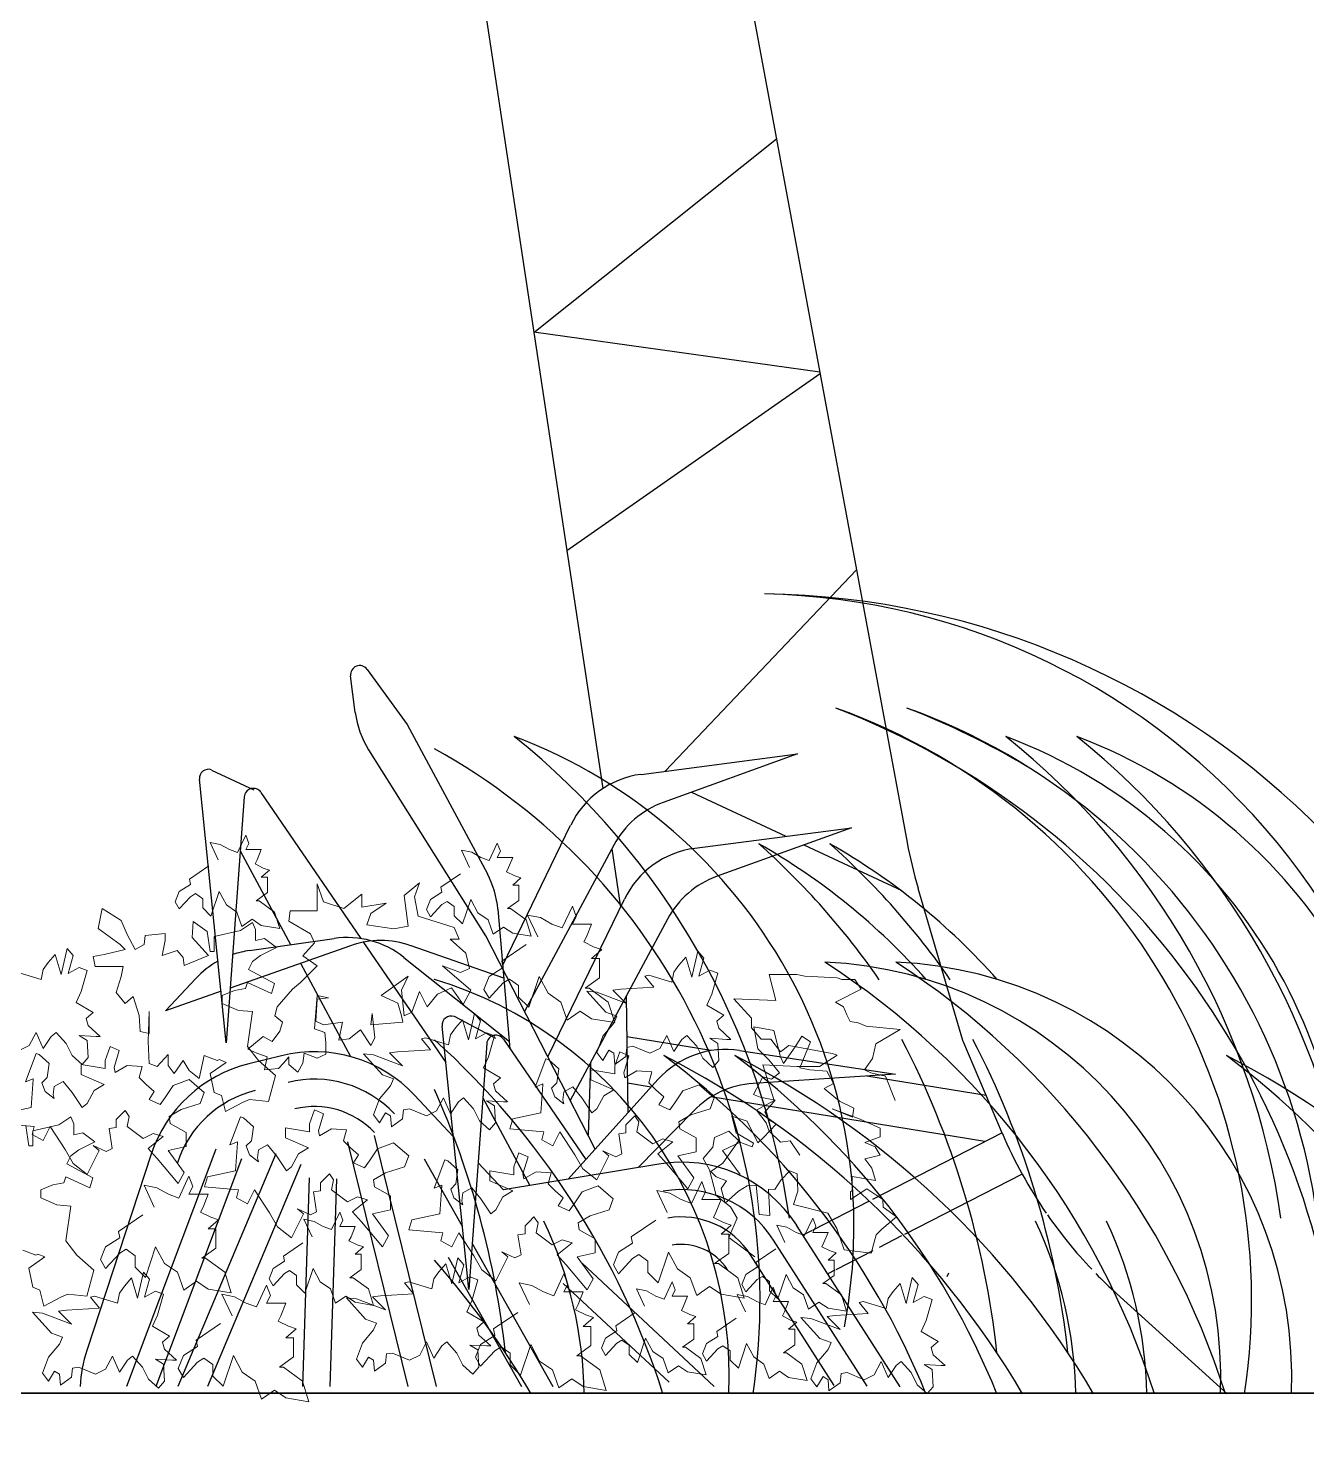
# Model space of a CAD drawing. Header units: metres. Extents: x -434 to 683, y -422 to -228.
# Drawn here: x -255.331 to -254.774, y -301.292 to -300.673 of the extents above; entities that cross this region are included whole.
import ezdxf

# ---------------------------------------------------------------- set-up
doc = ezdxf.new("R2010")
doc.units = ezdxf.units.M
doc.header["$MEASUREMENT"] = 0
doc.layers.add('FL', color=21, linetype='Continuous', lineweight=13)
doc.layers.add('walls', color=7, linetype='Continuous', lineweight=35)
doc.layers.add('LAWN', color=82, linetype='Continuous')
doc.layers.add('WALL', color=7, linetype='Continuous')
doc.styles.add('kamal', font='romantic.ttf', dxfattribs={"width": 0.6})
doc.dimstyles.new('KAMAL', dxfattribs={"dimscale": 0.8, "dimtxt": 0.5, "dimasz": 0.1, "dimexe": 0, "dimexo": 0, "dimgap": 0.09, "dimtad": 1, "dimzin": 0, "dimdsep": 46, "dimtxsty": 'kamal', "dimblk": 'OBLIQUE', "dimcen": 0.09, "dimclrd": 15, "dimclre": 8, "dimclrt": 5, "dimadec": 0, "dimazin": 0, "dimtfac": 1, "dimtix": 1, "dimtofl": 0, "dimtmove": 1, "dimatfit": 3, "dimldrblk": 'OBLIQUE', "dimfxl": 0.18, "dimtolj": 1, "dimtzin": 0, "dimarcsym": 0})

# ---------------------------------------------------------------- blocks, each defined once
blk = doc.blocks.new('palm 2')
at = {"color": 47, "true_color": 0x8d6a35}
for p, q in [((74.4, 3513.7), (618.3, 582.6)), ((-139.4, 3499.7), (292.2, 640.5)), ((525.1, 1084.9), (253.7, 895.4)), ((564.1, 875), (359.1, 659.2)), ((387.2, 636.7), (488.3, 589.4)), ((507.8, 580.3), (612.7, 531.2)), ((301.9, 576.1), (311.4, 513.6)), ((630, 533.9), (677.8, 370.9)), ((317.2, 417.8), (319.2, 293.2)), ((408, 359.9), (317.9, 374.6)), ((677.8, 370.9), (720.3, 271.2)), ((344, 320.7), (318.7, 324.8)), ((703.1, 311.7), (575.2, 332.5)), ((701.7, 262.3), (408.1, 310.2)), ((720.1, 271.7), (581.2, 200.3)), ((741.5, 227.6), (615.4, 162.8)), ((576.9, 198.1), (517.2, 167.4)), ((516.7, 167.2), (506.8, 162.1)), ((612.5, 161.3), (588.5, 149)), ((581.8, 145.5), (542, 125.1)), ((540.8, 124.5), (533.4, 120.7)), ((661.2, 117.9), (663.1, 121.7)), ((842.5, 99.7), (961.4, -7.7))]:
    blk.add_line(p, q, dxfattribs=at)
at = {"color": 49, "true_color": 0x594322}
for p, q in [((478.5, 1336.1), (218.5, 1128.8)), ((218.4, 1129.8), (524.7, 1086.9))]:
    blk.add_line(p, q, dxfattribs=at)
at = {"color": 99, "true_color": 0x1a511e}
for p, q in [((39.8, 768.2), (82.7, 709.2)), ((27.2, 721.9), (22.2, 761.2)), ((82.7, 709.2), (168.7, 549.1)), ((333.3, 655.8), (500.9, 677.8)), ((500.9, 677.8), (357.1, 625.8)), ((-111.1, 368.3), (-139.7, 650.5)), ((-91.8, 631.7), (-111.1, 368.3)), ((-73.9, 636.5), (33.2, 479.9)), ((185.2, 451.5), (257.9, 601.4)), ((390.9, 576.6), (558.6, 598.6)), ((558.6, 598.6), (414.7, 546.6)), ((304.1, 580), (208.5, 401.8)), ((-96, 573.7), (-42.3, 473.4)), ((233.5, 353.1), (315.5, 522.2)), ((180, 511.2), (192.9, 361.8)), ((361.7, 500.8), (257.5, 306.4)), ((-86.3, 467.1), (4.4, 480.1)), ((22, 472.2), (-106.8, 426.9)), ((186.4, 437.4), (86.9, 472.2)), ((-31.5, 453.4), (22.1, 353.5)), ((-176.3, 402.5), (-143.8, 437.1)), ((-116.7, 423.4), (-176.3, 402.5)), ((133.2, 396.6), (177.2, 373.2)), ((168, 367.3), (148.7, 103.9)), ((185.9, 372.1), (274, 243.2)), ((-51.8, 354.4), (-87, 345.7)), ((438.8, 360.1), (606, 334.5)), ((279.1, 346.8), (276.6, 269.1)), ((255.1, 222.2), (351.3, 328.8)), ((606, 334.5), (453.4, 324.7)), ((132.1, 267.9), (90.6, 312.2)), ((163.8, 309.2), (214.1, 215.3)), ((389.7, 295.4), (330.2, 234.7)), ((18.9, 262), (83.5, 0)), ((-191.4, 248.9), (-260.5, 38.6)), ((-122.3, 254.3), (-217.9, 0)), ((-58.1, 249.1), (-162.9, 0)), ((101.1, 244), (141.8, 171.8)), ((-31.1, 237.7), (-131.1, 0)), ((185.8, 210.6), (158.7, 239.6)), ((352.2, 238.3), (185.8, 210.6)), ((-22.2, 223.5), (-29.4, 0)), ((7.2, 222.5), (0, 0)), ((611, -0.4), (500, 172.7)), ((152.3, 153.2), (238.8, 0)), ((575.6, 0.4), (475.3, 156.8)), ((126.7, 138.7), (205.1, 0)), ((540.2, 1.1), (450.6, 141)), ((270.1, 132), (411.7, 0)), ((250, 110.5), (363.5, 4.8))]:
    blk.add_line(p, q, dxfattribs=at)
at = {"color": 97, "true_color": 0x279b30}
for p, q in [((166.9, 482.9), (41.5, 682.1)), ((-126.9, 660.3), (-81.7, 639.3)), ((35.3, 476.8), (124.1, 347)), ((284.1, 254.4), (166.9, 482.9)), ((79.3, 459.7), (192.3, 369.7)), ((148.7, 103.9), (120.1, 386.1)), ((47.4, 269), (113.8, 0)), ((-94.8, 243.9), (-186.6, 0))]:
    blk.add_line(p, q, dxfattribs=at)
at = {"color": 99, "true_color": 0x1a511e}
for centre, radius, start, end in [((31.9, 762.5), 9.79, 36.0256, 187.2599), ((124.3, 734.3), 97.9, 187.2599, 212.2117), ((-130, 651.5), 9.79, 71.388, 185.7948), ((346, 558.7), 97.9, 97.4872, 154.1243), ((-82, 631), 9.79, 34.3654, 175.8129), ((390.4, 533.7), 97.9, 109.8708, 151.7988), ((403.6, 479.4), 97.9, 97.4872, 154.1243), ((82.4, 502.8), 97.9, 4.9487, 28.239), ((448, 454.5), 97.9, 109.8708, 151.7988), ((18.3, 383.1), 97.9, 51.4474, 98.1603), ((54.5, 379.8), 97.9, 70.7207, 109.3672), ((-72.3, 370.1), 97.9, 98.1603, 108.9442), ((129.8, 387.1), 9.79, 71.388, 185.7948), ((177.8, 366.6), 9.79, 34.3654, 175.8129), ((-16.6, 211.7), 146.9, 43.1511, 103.8612), ((424, 263.2), 97.9, 81.3153, 137.9523), ((-51.8, 203), 146.9, 103.8612, 161.8175), ((-16.6, 211.7), 117.5, 43.1511, 103.8612), ((459.7, 226.9), 97.9, 93.6989, 135.6269), ((-16.6, 211.7), 88.2, 43.1511, 103.8612), ((376.4, 93.4), 146.9, 32.6599, 99.4623), ((376.4, 93.4), 117.5, 32.6599, 99.4623), ((376.4, 93.4), 88.2, 32.6599, 99.4623), ((376.4, 93.4), 58.8, 32.6599, 99.4623), ((-120.9, -7.2), 146.9, 161.8175, 177.1777)]:
    blk.add_arc(centre, radius, start, end, dxfattribs=at)
at = {"color": 47, "true_color": 0x8d6a35}
for centre, start, end in [((1099.9, 671.9), 190.5135, 196.3627), ((1170.9, 463.1), 203.0722, 214.4919), ((1170.9, 463.1), 214.7711, 223.5689), ((1170.9, 463.1), 224.2985, 227.9)]:
    blk.add_arc(centre, 489.7, start, end, dxfattribs=at)
at = {"color": 97, "true_color": 0x279b30}
for centre, radius, start, end in [((-72.3, 370.1), 97.9, 119.0685, 136.8698), ((-51.8, 203), 117.5, 103.8612, 161.8175)]:
    blk.add_arc(centre, radius, start, end, dxfattribs=at)
blk = doc.blocks.new('cbcvb')
at = {"layer": 'FL'}
for points in [[(1379, 8608), (887, 8271), (913, 8142), (628, 7961), (525, 7703), (628, 7522), (913, 7832), (1042, 7909), (1223, 7780), (1223, 7547), (1430, 7341), (1638, 7961), (1819, 7625), (2078, 7444), (2207, 7082), (2466, 7263), (2699, 7108), (3165, 7030), (3035, 7444), (2647, 7728), (2569, 7728), (2854, 7935), (2854, 8323), (2699, 8323), (2906, 8504), (2750, 8556), (2543, 8659), (2595, 8763), (2699, 9021), (2310, 9021), (2388, 9176), (2310, 9383), (2103, 8944), (1896, 9021), (1663, 9151), (1405, 9202), (1612, 8763)], [(7725, 8411), (7233, 8075), (7259, 7946), (6974, 7765), (6871, 7506), (6974, 7325), (7259, 7635), (7388, 7713), (7569, 7584), (7569, 7351), (7776, 7144), (7984, 7765), (8165, 7428), (8424, 7247), (8553, 6885), (8812, 7066), (9045, 6911), (9511, 6834), (9381, 7247), (8993, 7532), (8915, 7532), (9200, 7739), (9200, 8127), (9045, 8127), (9252, 8308), (9096, 8359), (8889, 8463), (8941, 8566), (9045, 8825), (8656, 8825), (8734, 8980), (8656, 9187), (8449, 8747), (8242, 8825), (8009, 8954), (7751, 9006), (7958, 8566)], [(9386, 6625), (8772, 6205), (8804, 6043), (8448, 5817), (8319, 5494), (8448, 5268), (8804, 5656), (8966, 5752), (9192, 5591), (9192, 5300), (9451, 5041), (9710, 5817), (9936, 5397), (10260, 5171), (10422, 4718), (10745, 4944), (11036, 4750), (11619, 4654), (11457, 5171), (10972, 5526), (10875, 5526), (11231, 5785), (11231, 6270), (11036, 6270), (11295, 6496), (11101, 6561), (10842, 6690), (10907, 6819), (11036, 7142), (10551, 7142), (10648, 7336), (10551, 7595), (10292, 7045), (10033, 7142), (9742, 7304), (9419, 7369), (9678, 6819)], [(-3414, 3948), (-3162, 4074), (-2985, 4403), (-2808, 3999), (-2606, 4302), (-2479, 4403), (-2226, 4125), (-2075, 3822), (-1822, 3595), (-1670, 3771), (-1696, 4201), (-1898, 4327), (-1468, 4302), (-1367, 4302), (-1670, 4579), (-1721, 4756), (-1544, 4908), (-1974, 5160), (-1847, 5438), (-1696, 5968), (-1898, 6044), (-2176, 5892), (-2049, 6347), (-2201, 6524), (-2353, 5867), (-2504, 6372), (-2681, 6170), (-2808, 5993), (-2858, 5741), (-3440, 5918)], [(18698, 2692), (18454, 3302), (18087, 3384), (17924, 3465), (18128, 3750), (18209, 4116), (18821, 4482), (17965, 4564), (17761, 4645), (17558, 4686), (17476, 4849), (17395, 5052), (17191, 5174), (17843, 5500), (17680, 5744), (17354, 5744), (17232, 5785), (16417, 5825), (16213, 5866), (15521, 5866), (15684, 5215), (14625, 5256), (15073, 4767), (15073, 4523), (15317, 4238), (15562, 4238), (15806, 3913), (16010, 4075), (17110, 3872), (17232, 3831), (16784, 3546), (16213, 3546), (15358, 3587), (15643, 2692), (15195, 2447), (15439, 2122), (15521, 1918), (15806, 1634), (16050, 1674), (16295, 1308)], [(-3895, 2105), (-3035, 2029), (-3086, 1827), (-2808, 1676), (-2631, 2029), (-2252, 1448), (-2049, 1095), (-1696, 817), (-1392, 1423), (-1544, 1549), (-1215, 1398), (-1064, 1474), (-1140, 1979), (-963, 2004), (-963, 2206), (-862, 2307), (-735, 2433), (-634, 2282), (-685, 2029), (-280, 1726), (-28, 1852), (225, 1777), (-154, 1474), (74, 1221), (604, 590), (756, 868), (352, 1423), (806, 1524), (806, 1878), (402, 2105), (377, 2282), (680, 2458), (1160, 2610), (1261, 2888), (882, 3216), (478, 3064), (276, 2761), (149, 2585), (-129, 2711), (-2, 2913), (-204, 3090), (-381, 3266), (-306, 3544), (-685, 3569), (-988, 3393), (-1013, 3519), (-887, 3948), (-1114, 4049), (-1241, 3696), (-1241, 3494), (-1847, 3595), (-1847, 3342), (-1266, 3090), (-1519, 2938), (-1696, 2610), (-1822, 2509), (-2075, 2888), (-2302, 3165), (-2530, 3039), (-2555, 2837), (-2530, 2736), (-2757, 2913), (-2838, 3135), (-2707, 3266), (-2656, 3620), (-2909, 3847), (-2985, 3872), (-3251, 3160), (-3059, 3238), (-3060, 3216), (-3111, 2509), (-3819, 2357)], [(-3322, -1085), (-2994, -1211), (-2943, -1186), (-2766, -1261), (-3171, -1539), (-3070, -2019), (-2893, -2095), (-2792, -2499), (-2362, -2271), (-2185, -2196), (-1705, -2246), (-1528, -1590), (-1958, -1211), (-2236, -857), (-2109, 26), (-2463, 52), (-2867, 228), (-2867, 430), (-2564, 557), (-2286, 607), (-2236, 759), (-1629, 481), (-1553, 733), (-2210, 1087), (-2109, 1289), (-1907, 1440), (-1503, 1642), (-1806, 1870), (-2033, 1819), (-2033, 2097), (-2109, 2274), (-2413, 2072), (-3070, 1920), (-3070, 1541), (-3171, 1541), (-3247, 2046)], [(14788, 820), (14339, 1430), (14788, 1634), (14502, 1918), (14136, 1756), (14095, 1511), (13851, 1227), (14014, 942), (14177, 290), (14543, 6), (14706, -279), (14502, -768), (15154, -1256)], [(-291, -194), (-906, -614), (-874, -776), (-1229, -1002), (-1359, -1325), (-1229, -1551), (-874, -1164), (-712, -1067), (-485, -1228), (-485, -1519), (-226, -1778), (32, -1002), (259, -1422), (582, -1648), (744, -2101), (1068, -1875), (1359, -2069), (1941, -2166), (1779, -1648), (1294, -1293), (1197, -1293), (1553, -1034), (1553, -549), (1359, -549), (1618, -323), (1424, -259), (1165, -129), (1229, 0), (1359, 323), (874, 323), (971, 517), (874, 776), (615, 226), (356, 323), (65, 485), (-259, 549), (0, 0)], [(12653, -329), (12038, -749), (12070, -911), (11714, -1137), (11585, -1460), (11714, -1686), (12070, -1298), (12232, -1201), (12459, -1363), (12459, -1654), (12717, -1912), (12976, -1137), (13203, -1557), (13526, -1783), (13688, -2236), (14011, -2009), (14303, -2203), (14885, -2300), (14723, -1783), (14238, -1428), (14141, -1428), (14497, -1169), (14497, -684), (14303, -684), (14561, -458), (14367, -393), (14109, -264), (14173, -135), (14303, 188), (13817, 188), (13914, 382), (13817, 641), (13559, 91), (13300, 188), (13009, 350), (12685, 415), (12944, -135)], [(3748, -904), (3256, -1240), (3282, -1370), (2997, -1551), (2894, -1809), (2997, -1990), (3282, -1680), (3411, -1602), (3592, -1732), (3592, -1964), (3800, -2171), (4007, -1551), (4188, -1887), (4447, -2068), (4576, -2430), (4835, -2249), (5068, -2404), (5534, -2482), (5404, -2068), (5016, -1783), (4938, -1783), (5223, -1577), (5223, -1189), (5068, -1189), (5275, -1008), (5120, -956), (4912, -853), (4964, -749), (5068, -491), (4680, -491), (4757, -335), (4680, -129), (4472, -568), (4265, -491), (4032, -361), (3774, -310), (3981, -749)], [(15683, -1053), (15191, -1389), (15217, -1519), (14932, -1700), (14829, -1958), (14932, -2139), (15217, -1829), (15346, -1751), (15527, -1881), (15527, -2113), (15735, -2320), (15942, -1700), (16123, -2036), (16382, -2217), (16511, -2579), (16770, -2398), (17003, -2553), (17469, -2630), (17339, -2217), (16951, -1932), (16873, -1932), (17158, -1725), (17158, -1338), (17003, -1338), (17210, -1157), (17054, -1105), (16847, -1001), (16899, -898), (17003, -639), (16615, -639), (16692, -484), (16615, -277), (16407, -717), (16200, -639), (15967, -510), (15709, -458), (15916, -898)], [(9174, -2658), (8559, -3078), (8592, -3240), (8236, -3466), (8106, -3789), (8236, -4015), (8592, -3628), (8753, -3531), (8980, -3692), (8980, -3983), (9239, -4242), (9498, -3466), (9724, -3886), (10048, -4112), (10209, -4565), (10533, -4339), (10824, -4533), (11406, -4630), (11245, -4112), (10759, -3757), (10662, -3757), (11018, -3498), (11018, -3013), (10824, -3013), (11083, -2787), (10889, -2723), (10630, -2593), (10695, -2464), (10824, -2141), (10339, -2141), (10436, -1947), (10339, -1688), (10080, -2238), (9821, -2141), (9530, -1979), (9206, -1915), (9465, -2464)], [(1670, -2941), (1056, -3362), (1088, -3523), (732, -3749), (603, -4073), (732, -4299), (1088, -3911), (1250, -3814), (1476, -3976), (1476, -4267), (1735, -4525), (1994, -3749), (2220, -4170), (2544, -4396), (2706, -4848), (3029, -4622), (3320, -4816), (3903, -4913), (3741, -4396), (3256, -4040), (3158, -4040), (3514, -3782), (3514, -3297), (3320, -3297), (3579, -3071), (3385, -3006), (3126, -2877), (3191, -2747), (3320, -2424), (2835, -2424), (2932, -2230), (2835, -1972), (2576, -2521), (2317, -2424), (2026, -2263), (1703, -2198), (1961, -2747)], [(12139, -2660), (11647, -2996), (11673, -3125), (11388, -3306), (11285, -3565), (11388, -3746), (11673, -3435), (11802, -3358), (11984, -3487), (11984, -3720), (12191, -3927), (12398, -3306), (12579, -3642), (12838, -3823), (12967, -4185), (13226, -4004), (13459, -4159), (13925, -4237), (13795, -3823), (13407, -3539), (13329, -3539), (13614, -3332), (13614, -2944), (13459, -2944), (13666, -2763), (13511, -2711), (13304, -2608), (13355, -2505), (13459, -2246), (13071, -2246), (13148, -2091), (13071, -1884), (12864, -2324), (12657, -2246), (12424, -2117), (12165, -2065), (12372, -2505)], [(14687, -2801), (14196, -3138), (14221, -3267), (13937, -3448), (13833, -3706), (13937, -3887), (14221, -3577), (14351, -3500), (14532, -3629), (14532, -3862), (14739, -4068), (14946, -3448), (15127, -3784), (15386, -3965), (15516, -4327), (15774, -4146), (16007, -4301), (16473, -4379), (16344, -3965), (15956, -3681), (15878, -3681), (16163, -3474), (16163, -3086), (16007, -3086), (16214, -2905), (16059, -2853), (15852, -2750), (15904, -2646), (16007, -2388), (15619, -2388), (15697, -2233), (15619, -2026), (15412, -2465), (15205, -2388), (14972, -2258), (14713, -2207), (14920, -2646)]]:
    blk.add_lwpolyline(points, dxfattribs=at)
for points in [[(7276, 6084), (7988, 5470), (7794, 5114), (7503, 5534), (7147, 5373), (6888, 5050), (6694, 5437), (6500, 4920), (6306, 4823), (6241, 5470), (6403, 5825), (5723, 5341), (6144, 5147), (6241, 4823), (6273, 4662), (5464, 4597), (5497, 4888), (5562, 4274), (5464, 4080), (5206, 4468), (4914, 4242), (4656, 4209), (4753, 4662), (4267, 4597), (4073, 4694), (4106, 5244), (4397, 5276), (4106, 5341), (4041, 4500), (4300, 4403), (4332, 4145), (4332, 3854), (4106, 3757), (3782, 3886), (3750, 3627), (3620, 3401), (3394, 3595), (3394, 3789), (3264, 3627), (3135, 3498), (2779, 3466), (2844, 3789), (2585, 3886), (2359, 3983), (2747, 4306), (2973, 4177), (3167, 4435), (3232, 4662), (3038, 4823), (3103, 5050), (3491, 5502), (3685, 5664), (4106, 6084), (3750, 6342), (4041, 6666), (3944, 6892), (3394, 7215), (3426, 7474), (3912, 7474), (4106, 7474), (4106, 7765), (4106, 8153), (4267, 7700), (4785, 7538), (5238, 7894), (5238, 7571), (5853, 7668), (5464, 7409), (5367, 7118), (6047, 7021), (6403, 7086), (6306, 7862), (6694, 8185), (6564, 7829), (6661, 7344), (7567, 7054), (7697, 6763), (7470, 6763), (7859, 6407), (7956, 6019), (7729, 5922)], [(2348, 5665), (2955, 5387), (3031, 5640), (2373, 5993), (2475, 6195), (2677, 6347), (3081, 6549), (2778, 6776), (2550, 6726), (2550, 7003), (2475, 7180), (2171, 6978), (1514, 6827), (1514, 6448), (1413, 6448), (1337, 6953), (983, 7205), (958, 6801), (1363, 6347), (1186, 6271), (756, 6094), (731, 6296), (579, 6473), (200, 6347), (276, 6726), (276, 6902), (-230, 6852), (-255, 6625), (-483, 6498), (-685, 6877), (-836, 7231), (-1317, 7534), (-1418, 7029), (-862, 6625), (-735, 6498), (-1266, 6372), (-1544, 6322), (-1493, 6069), (-786, 6069), (-836, 5817), (-963, 5413), (-735, 5135), (-533, 5312), (-381, 4832), (-356, 4428), (-129, 4377), (-129, 4933), (-154, 4175), (-129, 3620), (74, 3544), (352, 3847), (352, 3569), (503, 3367), (731, 3696), (882, 3443), (1135, 3241), (1261, 3822), (1590, 3696), (1641, 3721), (1817, 3645), (1413, 3367), (1514, 2888), (1691, 2812), (1792, 2408), (2222, 2635), (2399, 2711), (2879, 2660), (3056, 3317), (2626, 3696), (2348, 4049), (2475, 4933), (2121, 4958), (1716, 5135), (1716, 5337), (2020, 5463), (2298, 5514)], [(14073, 5369), (14225, 5899), (14022, 5975), (13744, 5823), (13871, 6278), (13719, 6454), (13567, 5798), (13416, 6303), (13239, 6101), (13113, 5924), (13062, 5672), (12481, 5848), (12380, 5823), (12607, 5545), (11773, 5495), (11571, 5470), (11899, 5141), (11166, 5419), (10914, 5444), (11394, 4914), (11672, 4813), (11596, 4636), (11318, 4308), (11166, 3904), (11318, 3702), (11470, 3955), (11596, 3879), (11621, 3601), (11899, 3803), (11925, 4030), (12076, 4056), (12506, 3879), (12759, 4005), (12936, 4333), (13113, 3929), (13315, 4232), (13441, 4333), (13694, 4056), (13846, 3753), (14098, 3525), (14250, 3702), (14225, 4131), (14022, 4258), (14452, 4232), (14553, 4232), (14250, 4510), (14199, 4687), (14376, 4838), (13947, 5091)], [(8436, 3794), (8587, 4324), (8385, 4400), (8107, 4248), (8233, 4703), (8082, 4880), (7930, 4223), (7778, 4728), (7601, 4526), (7475, 4349), (7425, 4097), (6843, 4274), (6742, 4248), (6970, 3971), (6136, 3920), (5933, 3895), (6262, 3567), (5529, 3844), (5276, 3870), (5756, 3339), (6034, 3238), (5959, 3062), (5681, 2733), (5529, 2329), (5681, 2127), (5832, 2380), (5959, 2304), (5984, 2026), (6262, 2228), (6287, 2456), (6439, 2481), (6869, 2304), (7121, 2430), (7298, 2759), (7475, 2355), (7677, 2658), (7804, 2759), (8056, 2481), (8208, 2178), (8461, 1951), (8612, 2127), (8587, 2557), (8385, 2683), (8815, 2658), (8916, 2658), (8612, 2935), (8562, 3112), (8739, 3264), (8309, 3516)], [(15499, 451), (15531, -215), (15268, -191), (15185, 550), (14960, 532), (14744, 401), (14406, 101), (14308, 467), (14440, 659), (14182, 763), (14046, 899), (14347, 1105), (14733, 1658), (15084, 1517), (15122, 1611), (14682, 1870), (14579, 2292), (14964, 2165), (15234, 1620), (15371, 1756), (15695, 2089), (15517, 2188), (15409, 2394), (15668, 2699), (15288, 2770), (15124, 2836), (15360, 3286), (15580, 3225), (15782, 3389), (15506, 3717), (15235, 3990), (15133, 4549), (15639, 4454), (15806, 3787), (15876, 3623), (16191, 4068), (16342, 4308), (16557, 4166), (16293, 3510), (16547, 3463), (16969, 3429), (17141, 3114), (16902, 2993), (17291, 2673), (17656, 2499), (17618, 2269), (17103, 2476), (17815, 2217), (18321, 1987), (18316, 1771), (17931, 1626), (18189, 1522), (18319, 1306), (17930, 1218), (18108, 983), (18201, 673), (17615, 772), (17609, 420), (17567, 383), (17571, 190), (17980, 462), (18387, 189), (18392, -3), (18729, -248), (18358, -562), (18221, -698), (18089, -1162), (17414, -1081), (17223, -541), (16999, -151), (16132, 61), (16240, 399), (16227, 840), (16039, 915), (15809, 681), (15659, 442)], [(9804, 3083), (9753, 2376), (9046, 2224), (8970, 1972), (9829, 1896), (9778, 1694), (10056, 1543), (10233, 1896), (10613, 1315), (10815, 962), (11169, 684), (11472, 1290), (11320, 1416), (11649, 1265), (11800, 1341), (11725, 1846), (11901, 1871), (11901, 2073), (12003, 2174), (12129, 2300), (12230, 2149), (12180, 1896), (12584, 1593), (12837, 1719), (13089, 1644), (12710, 1341), (12938, 1088), (13468, 457), (13620, 735), (13216, 1290), (13671, 1391), (13671, 1745), (13266, 1972), (13241, 2149), (13544, 2325), (14025, 2477), (14126, 2755), (13747, 3083), (13342, 2931), (13140, 2628), (13014, 2452), (12736, 2578), (12862, 2780), (12660, 2957), (12483, 3133), (12559, 3411), (12180, 3436), (11876, 3260), (11851, 3386), (11977, 3815), (11750, 3916), (11623, 3563), (11623, 3361), (11017, 3462), (11017, 3209), (11598, 2957), (11345, 2805), (11169, 2477), (11042, 2376), (10789, 2755), (10562, 3032), (10334, 2906), (10309, 2704), (10334, 2603), (10107, 2780), (10026, 3002), (10158, 3133), (10208, 3487), (9955, 3714), (9880, 3739), (9613, 3027), (9805, 3105)], [(2097, 1623), (2046, 916), (1338, 764), (1263, 512), (2122, 436), (2071, 234), (2349, 82), (2526, 436), (2905, -145), (3108, -498), (3461, -776), (3765, -170), (3613, -44), (3942, -195), (4093, -120), (4017, 385), (4194, 411), (4194, 613), (4296, 714), (4422, 840), (4523, 688), (4472, 436), (4877, 133), (5130, 259), (5382, 183), (5003, -120), (5231, -372), (5761, -1003), (5913, -726), (5509, -170), (5964, -69), (5964, 284), (5559, 512), (5534, 688), (5837, 865), (6317, 1017), (6419, 1294), (6039, 1623), (5635, 1471), (5433, 1168), (5306, 991), (5028, 1118), (5155, 1320), (4953, 1496), (4776, 1673), (4852, 1951), (4472, 1976), (4169, 1799), (4144, 1926), (4270, 2355), (4043, 2456), (3916, 2102), (3916, 1900), (3310, 2001), (3310, 1749), (3891, 1496), (3638, 1345), (3461, 1017), (3335, 916), (3082, 1294), (2855, 1572), (2627, 1446), (2602, 1244), (2627, 1143), (2400, 1320), (2319, 1542), (2450, 1673), (2501, 2027), (2248, 2254), (2172, 2279), (1906, 1567), (2098, 1644)], [(7257, 534), (7206, -173), (6499, -325), (6423, -577), (7282, -653), (7232, -855), (7510, -1007), (7687, -653), (8066, -1234), (8268, -1587), (8622, -1865), (8925, -1259), (8773, -1133), (9102, -1284), (9254, -1209), (9178, -704), (9355, -678), (9355, -476), (9456, -375), (9582, -249), (9683, -401), (9633, -653), (10037, -956), (10290, -830), (10543, -906), (10164, -1209), (10391, -1461), (10922, -2092), (11073, -1815), (10669, -1259), (11124, -1158), (11124, -805), (10720, -577), (10694, -401), (10998, -224), (11478, -72), (11579, 205), (11200, 534), (10795, 382), (10593, 79), (10467, -98), (10189, 29), (10315, 231), (10113, 407), (9936, 584), (10012, 862), (9633, 887), (9329, 710), (9304, 837), (9431, 1266), (9203, 1367), (9077, 1013), (9077, 811), (8470, 912), (8470, 660), (9051, 407), (8799, 256), (8622, -72), (8495, -173), (8243, 205), (8015, 483), (7788, 357), (7762, 155), (7788, 54), (7560, 231), (7479, 453), (7611, 584), (7661, 938), (7409, 1165), (7333, 1190), (7066, 478), (7259, 555)], [(8011, -2371), (8162, -1841), (7960, -1765), (7682, -1917), (7809, -1462), (7657, -1285), (7505, -1942), (7354, -1437), (7177, -1639), (7050, -1816), (7000, -2068), (6419, -1891), (6317, -1917), (6545, -2194), (5711, -2245), (5509, -2270), (5837, -2598), (5104, -2321), (4852, -2295), (5332, -2826), (5610, -2927), (5534, -3103), (5256, -3432), (5104, -3836), (5256, -4038), (5408, -3785), (5534, -3861), (5559, -4139), (5837, -3937), (5862, -3709), (6014, -3684), (6444, -3861), (6697, -3735), (6873, -3406), (7050, -3810), (7253, -3507), (7379, -3406), (7632, -3684), (7783, -3987), (8036, -4214), (8188, -4038), (8162, -3608), (7960, -3482), (8390, -3507), (8491, -3507), (8188, -3230), (8137, -3053), (8314, -2901), (7884, -2649)], [(82, -2726), (234, -2195), (32, -2120), (-246, -2271), (-120, -1817), (-272, -1640), (-423, -2296), (-575, -1791), (-752, -1993), (-878, -2170), (-929, -2423), (-1510, -2246), (-1611, -2271), (-1384, -2549), (-2218, -2599), (-2420, -2625), (-2091, -2953), (-2824, -2675), (-3077, -2650), (-2597, -3180), (-2319, -3281), (-2395, -3458), (-2673, -3786), (-2824, -4190), (-2673, -4392), (-2521, -4140), (-2395, -4215), (-2369, -4493), (-2091, -4291), (-2066, -4064), (-1914, -4039), (-1485, -4215), (-1232, -4089), (-1055, -3761), (-878, -4165), (-676, -3862), (-550, -3761), (-297, -4039), (-145, -4342), (108, -4569), (259, -4392), (234, -3963), (32, -3837), (461, -3862), (562, -3862), (259, -3584), (209, -3407), (386, -3256), (-44, -3003)], [(19479, -2867), (19630, -2337), (19428, -2261), (19150, -2413), (19277, -1958), (19125, -1781), (18973, -2438), (18822, -1933), (18645, -2135), (18518, -2312), (18468, -2564), (17887, -2387), (17785, -2413), (18013, -2690), (17179, -2741), (16977, -2766), (17305, -3094), (16572, -2817), (16320, -2791), (16800, -3322), (17078, -3423), (17002, -3599), (16724, -3928), (16572, -4332), (16724, -4534), (16876, -4281), (17002, -4357), (17027, -4635), (17305, -4433), (17331, -4205), (17482, -4180), (17912, -4357), (18165, -4231), (18342, -3902), (18518, -4306), (18721, -4003), (18847, -3902), (19100, -4180), (19251, -4483), (19504, -4710), (19656, -4534), (19630, -4104), (19428, -3978), (19858, -4003), (19959, -4003), (19656, -3726), (19605, -3549), (19782, -3397), (19352, -3145)]]:
    blk.add_lwpolyline(points, close=True, dxfattribs=at)
blk = doc.blocks.new('A$C6062559B')
at = {"layer": 'LAWN', "color": 116, "true_color": 0x136734}
for centre, radius, start, end in [((4.21008, 15.02974), 0.41677, 0.03717, 89.2215), ((4.20841, 15.09145), 0.35509, 350.03608, 88.81701), ((4.14162, 15.07875), 0.32777, 351.44821, 70.13779), ((4.10403, 15.00152), 0.41328, 3.95371, 68.87518), ((4.1786, 15.07875), 0.32777, 351.44821, 70.13779), ((4.14101, 15.00152), 0.41328, 59.22857, 68.87518), ((3.98902, 15.11648), 0.27331, 349.10005, 69.34133), ((3.84134, 15.06643), 0.39126, 8.06782, 51.39904), ((4.24497, 15.11648), 0.27331, 349.10005, 69.34133), ((4.09729, 15.06643), 0.39126, 8.06782, 51.39904), ((4.28195, 15.11648), 0.27331, 349.10005, 69.34133), ((4.13427, 15.06643), 0.39126, 8.06782, 51.39904), ((3.88567, 15.07875), 0.32777, 351.44821, 61.1353), ((4.04098, 15.0154), 0.34658, 41.63073, 60.26967), ((3.94673, 15.0174), 0.40024, 34.75537, 48.32471), ((4.07795, 15.0154), 0.34658, 41.63073, 60.26967), ((3.98371, 15.0174), 0.40024, 34.75537, 48.32471), ((4.01817, 14.90192), 0.42064, 17.7301, 57.01488), ((4.23714, 15.03878), 0.21621, 357.67731, 87.34179), ((4.27412, 15.03878), 0.21621, 357.67731, 87.34179), ((4.05515, 14.90192), 0.42064, 17.7301, 57.01488), ((3.78503, 15.0154), 0.34658, 41.63073, 41.67405), ((3.9812, 15.03878), 0.21621, 357.67731, 73.14117), ((3.76222, 14.90192), 0.42064, 17.7301, 47.9599), ((3.87589, 15.00069), 0.46369, 6.27016, 27.46011), ((3.91287, 15.00069), 0.46369, 6.27016, 27.46011), ((3.9536, 14.79635), 0.46028, 30.50732, 62.88599), ((3.91539, 14.87289), 0.41532, 22.2294, 53.33733), ((3.99058, 14.79635), 0.46028, 30.50732, 62.88599), ((3.95237, 14.87289), 0.41532, 22.2294, 53.33733), ((4.24653, 14.79635), 0.46028, 30.50732, 62.88599), ((4.20832, 14.87289), 0.41532, 22.2294, 53.33733), ((3.61995, 15.00069), 0.46369, 6.27016, 23.8918), ((3.90388, 15.02645), 0.21805, 0.93572, 25.37751), ((4.15983, 15.02645), 0.21805, 0.93572, 25.37751), ((4.19681, 15.02645), 0.21805, 0.93572, 25.37751), ((3.69766, 14.79635), 0.46028, 30.50732, 41.21472)]:
    blk.add_arc(centre, radius, start, end, dxfattribs=at)
blk = doc.blocks.new('_OBLIQUE')
at = {"color": 0, "linetype": 'ByBlock'}
blk.add_line((-0.5, -0.5), (0.5, 0.5), dxfattribs=at)

msp = doc.modelspace()

# ---------------------------------------------------------------- linework, layer by layer
at = {"layer": 'walls'}
msp.add_line((-256.95824, -301.26735), (-243.90824, -301.26735), dxfattribs=at)

# ---------------------------------------------------------------- block references
at = {"xscale": 0.0004068508294688693, "yscale": 0.0004068508294688693, "zscale": 0.0004068508294688693}
msp.add_blockref('palm 2', (-255.19984, -301.26446, 0), dxfattribs=at)
at = {"layer": 'FL', "xscale": 1.727048185961927e-05, "yscale": 1.727048185961927e-05, "zscale": 1.727048185961927e-05}
msp.add_blockref('cbcvb', (-255.27638, -301.18624, 0), dxfattribs=at)
at = {"layer": 'LAWN', "color": 31, "transparency": 33554687, "xscale": 0.8370144075878955, "yscale": 0.8370144075878955, "zscale": 0.8370144075878955}
msp.add_blockref('A$C6062559B', (-258.53909, -313.84793, 0), dxfattribs=at)

# ---------------------------------------------------------------- leaders
at = {"layer": 'WALL', "ltscale": 1.2}
msp.add_leader([(-254.49746, -301.10588), (-255.33138, -301.91222), (-256.86477, -301.91222)], dimstyle='KAMAL', override={"dimasz": 0.4, "dimgap": 0.09, "dimtad": 0, "dimldrblk": 'ClosedBlank'}, dxfattribs=at)

doc.saveas('drawing.dxf')
